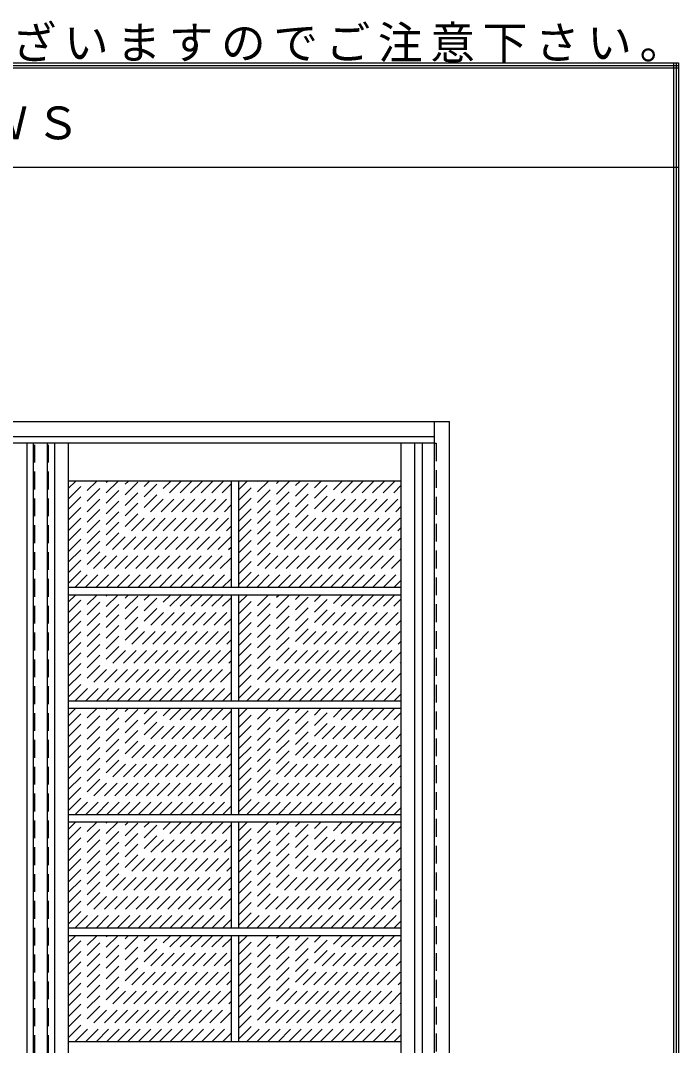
# Model space of a CAD drawing. Units: millimetres, scale not verified. Extents: x -6000 to 5700, y -4307 to 4260.
# Drawn here: x 4376 to 5700, y 2198 to 4260 of the extents above; entities that cross this region are included whole.
import ezdxf

# ---------------------------------------------------------------- set-up
doc = ezdxf.new("R2010")
doc.units = ezdxf.units.MM
doc.header["$LTSCALE"] = 30
doc.linetypes.add('DASHED1', pattern=[1.8, 1.2, -0.6])
for name, color, linetype in [('0-2_扉', 4, 'DASHED1'), ('0-3_仕上げ', 3, 'Continuous'), ('0-4_枠', 3, 'Continuous'), ('0-A_文字', 7, 'Continuous'), ('0-C_ハッチ', 4, 'DASHED1'), ('F-1_枠', 6, 'Continuous')]:
    doc.layers.add(name, color=color, linetype=linetype)
doc.styles.add('ＭＳ ゴシック', font='')
doc.styles.get('ＭＳ ゴシック').set_extended_font_data('MS Gothic')

msp = doc.modelspace()

# ---------------------------------------------------------------- linework, layer by layer
at = {"layer": '0-2_扉', "color": 3, "linetype": 'Continuous'}
for p, q in [((5209, 3409.5), (3625, 3409.5)), ((4402, 1426.5), (4402, 3409.5))]:
    msp.add_line(p, q, dxfattribs=at)
at = {"layer": '0-2_扉'}
for p, q in [((4432, 1426.5), (4432, 3409.5)), ((5209, 3409.5), (5212, 3409.5))]:
    msp.add_line(p, q, dxfattribs=at)
msp.add_lwpolyline([(5212, 3409.5), (5212, 1426.5), (5209, 1426.5)], dxfattribs=at)
at = {"layer": '0-3_仕上げ'}
for p, q in [((4389.5, 1426.5), (4389.5, 3409.5)), ((4429.5, 3409.5), (4429.5, 1426.5)), ((4444.5, 3409.5), (4444.5, 1426.5)), ((5169.5, 1426.5), (5169.5, 3409.5)), ((5184.5, 1426.5), (5184.5, 3409.5)), ((4799.5, 3333.5), (4799.5, 3119)), ((4814.5, 3333.5), (4814.5, 3119)), ((5142, 3119), (4472, 3119)), ((5142, 3104), (4472, 3104)), ((4799.5, 3104), (4799.5, 2890.5)), ((4814.5, 3104), (4814.5, 2890.5)), ((5142, 2890.5), (4472, 2890.5)), ((5142, 2875.5), (4472, 2875.5)), ((4799.5, 2875.5), (4799.5, 2662)), ((4814.5, 2875.5), (4814.5, 2662)), ((5142, 2662), (4472, 2662)), ((5142, 2647), (4472, 2647)), ((4799.5, 2647), (4799.5, 2433.5)), ((4814.5, 2647), (4814.5, 2433.5)), ((5142, 2433.5), (4472, 2433.5)), ((5142, 2418.5), (4472, 2418.5)), ((4799.5, 2418.5), (4799.5, 2205)), ((4814.5, 2418.5), (4814.5, 2205)), ((5142, 2205), (4472, 2205))]:
    msp.add_line(p, q, dxfattribs=at)
at = {"layer": '0-3_仕上げ', "color": 7}
for p, q in [((4472, 3409.5), (4472, 1426.5)), ((5142, 1426.5), (5142, 3409.5)), ((5142, 3333.5), (4472, 3333.5))]:
    msp.add_line(p, q, dxfattribs=at)
at = {"layer": '0-4_枠'}
for p, q in [((3595, 3453), (5239, 3453)), ((5209, 1427.04), (5209, 3453)), ((5239, 1418), (5239, 3453)), ((3625, 3423), (5209, 3423))]:
    msp.add_line(p, q, dxfattribs=at)
at = {"layer": '0-C_ハッチ'}
for p, q in [((4404.5, 1426.5), (4404.5, 3409.5)), ((4472, 3318.35), (4487.15, 3333.5)), ((4472, 3127.43), (4678.07, 3333.5)), ((4472, 3148.64), (4656.86, 3333.5)), ((4472, 3169.85), (4635.65, 3333.5)), ((4472, 3191.07), (4614.43, 3333.5)), ((4472, 3212.28), (4593.22, 3333.5)), ((4472, 3233.49), (4572.01, 3333.5)), ((4472, 3254.71), (4550.79, 3333.5)), ((4472, 3275.92), (4529.58, 3333.5)), ((4472, 3297.13), (4508.37, 3333.5)), ((4484.79, 3119), (4699.29, 3333.5)), ((4506, 3119), (4720.5, 3333.5)), ((4527.21, 3119), (4741.71, 3333.5)), ((4548.43, 3119), (4762.93, 3333.5)), ((4569.64, 3119), (4784.14, 3333.5)), ((4590.85, 3119), (4799.5, 3327.65)), ((4814.5, 3124.85), (5023.15, 3333.5)), ((4814.5, 3146.07), (5001.93, 3333.5)), ((4814.5, 3167.28), (4980.72, 3333.5)), ((4814.5, 3188.49), (4959.51, 3333.5)), ((4814.5, 3209.71), (4938.29, 3333.5)), ((4814.5, 3230.92), (4917.08, 3333.5)), ((4814.5, 3252.13), (4895.87, 3333.5)), ((4814.5, 3273.35), (4874.65, 3333.5)), ((4814.5, 3294.56), (4853.44, 3333.5)), ((4814.5, 3315.77), (4832.23, 3333.5)), ((4829.86, 3119), (5044.36, 3333.5)), ((4851.07, 3119), (5065.57, 3333.5)), ((4872.29, 3119), (5086.79, 3333.5)), ((4893.5, 3119), (5108, 3333.5)), ((4914.71, 3119), (5129.21, 3333.5)), ((4935.93, 3119), (5142, 3325.07)), ((4612.07, 3119), (4799.5, 3306.43)), ((4957.14, 3119), (5142, 3303.86)), ((4633.28, 3119), (4799.5, 3285.22)), ((4978.35, 3119), (5142, 3282.65)), ((4654.49, 3119), (4799.5, 3264.01)), ((4999.57, 3119), (5142, 3261.43)), ((4675.7, 3119), (4799.5, 3242.79)), ((5020.78, 3119), (5142, 3240.22)), ((4696.92, 3119), (4799.5, 3221.58)), ((5041.99, 3119), (5142, 3219.01)), ((4718.13, 3119), (4799.5, 3200.37)), ((5063.2, 3119), (5142, 3197.79)), ((4739.34, 3119), (4799.5, 3179.15)), ((4760.56, 3119), (4799.5, 3157.94)), ((5084.42, 3119), (5142, 3176.58)), ((4781.77, 3119), (4799.5, 3136.73)), ((5105.63, 3119), (5142, 3155.37)), ((5126.84, 3119), (5142, 3134.15)), ((4472, 2898.43), (4677.57, 3104)), ((4472, 2919.64), (4656.36, 3104)), ((4472, 2940.85), (4635.15, 3104)), ((4472, 2962.07), (4613.93, 3104)), ((4472, 2983.28), (4592.72, 3104)), ((4472, 3004.49), (4571.51, 3104)), ((4472, 3025.71), (4550.29, 3104)), ((4472, 3046.92), (4529.08, 3104)), ((4472, 3068.13), (4507.87, 3104)), ((4472, 3089.35), (4486.65, 3104)), ((4485.29, 2890.5), (4698.79, 3104)), ((4506.5, 2890.5), (4720, 3104)), ((4527.71, 2890.5), (4741.21, 3104)), ((4548.93, 2890.5), (4762.43, 3104)), ((4570.14, 2890.5), (4783.64, 3104)), ((4591.35, 2890.5), (4799.5, 3098.65)), ((4814.5, 2895.85), (5022.65, 3104)), ((4814.5, 2917.07), (5001.43, 3104)), ((4814.5, 2938.28), (4980.22, 3104)), ((4814.5, 2959.49), (4959.01, 3104)), ((4814.5, 2980.71), (4937.79, 3104)), ((4814.5, 3001.92), (4916.58, 3104)), ((4814.5, 3023.13), (4895.37, 3104)), ((4814.5, 3044.35), (4874.15, 3104)), ((4814.5, 3065.56), (4852.94, 3104)), ((4814.5, 3086.77), (4831.73, 3104)), ((4830.36, 2890.5), (5043.86, 3104)), ((4851.57, 2890.5), (5065.07, 3104)), ((4872.79, 2890.5), (5086.29, 3104)), ((4894, 2890.5), (5107.5, 3104)), ((4915.21, 2890.5), (5128.71, 3104)), ((4936.43, 2890.5), (5142, 3096.07)), ((4612.57, 2890.5), (4799.5, 3077.43)), ((4957.64, 2890.5), (5142, 3074.86)), ((4633.78, 2890.5), (4799.5, 3056.22)), ((4978.85, 2890.5), (5142, 3053.65)), ((4654.99, 2890.5), (4799.5, 3035.01)), ((5000.07, 2890.5), (5142, 3032.43)), ((4676.2, 2890.5), (4799.5, 3013.79)), ((4697.42, 2890.5), (4799.5, 2992.58)), ((5021.28, 2890.5), (5142, 3011.22)), ((4718.63, 2890.5), (4799.5, 2971.37)), ((5042.49, 2890.5), (5142, 2990.01)), ((4739.84, 2890.5), (4799.5, 2950.15)), ((5063.7, 2890.5), (5142, 2968.79)), ((5084.92, 2890.5), (5142, 2947.58)), ((4761.06, 2890.5), (4799.5, 2928.94)), ((5106.13, 2890.5), (5142, 2926.37)), ((4782.27, 2890.5), (4799.5, 2907.73)), ((5127.34, 2890.5), (5142, 2905.15)), ((4472, 2669.93), (4677.57, 2875.5)), ((4472, 2691.14), (4656.36, 2875.5)), ((4472, 2712.35), (4635.15, 2875.5)), ((4472, 2733.57), (4613.93, 2875.5)), ((4472, 2754.78), (4592.72, 2875.5)), ((4472, 2775.99), (4571.51, 2875.5)), ((4472, 2797.21), (4550.29, 2875.5)), ((4472, 2818.42), (4529.08, 2875.5)), ((4472, 2839.63), (4507.87, 2875.5)), ((4472, 2860.85), (4486.65, 2875.5)), ((4485.29, 2662), (4698.79, 2875.5)), ((4506.5, 2662), (4720, 2875.5)), ((4527.71, 2662), (4741.21, 2875.5)), ((4548.93, 2662), (4762.43, 2875.5)), ((4570.14, 2662), (4783.64, 2875.5)), ((4591.35, 2662), (4799.5, 2870.15)), ((4814.5, 2667.35), (5022.65, 2875.5)), ((4814.5, 2688.57), (5001.43, 2875.5)), ((4814.5, 2709.78), (4980.22, 2875.5)), ((4814.5, 2730.99), (4959.01, 2875.5)), ((4814.5, 2752.21), (4937.79, 2875.5)), ((4814.5, 2773.42), (4916.58, 2875.5)), ((4814.5, 2794.63), (4895.37, 2875.5)), ((4814.5, 2815.85), (4874.15, 2875.5)), ((4814.5, 2837.06), (4852.94, 2875.5)), ((4814.5, 2858.27), (4831.73, 2875.5)), ((4830.36, 2662), (5043.86, 2875.5)), ((4851.57, 2662), (5065.07, 2875.5)), ((4872.79, 2662), (5086.29, 2875.5)), ((4894, 2662), (5107.5, 2875.5)), ((4915.21, 2662), (5128.71, 2875.5)), ((4936.43, 2662), (5142, 2867.57)), ((4612.57, 2662), (4799.5, 2848.93)), ((4633.78, 2662), (4799.5, 2827.72)), ((4957.64, 2662), (5142, 2846.36)), ((4654.99, 2662), (4799.5, 2806.51)), ((4978.85, 2662), (5142, 2825.15)), ((4676.2, 2662), (4799.5, 2785.29)), ((5000.07, 2662), (5142, 2803.93)), ((4697.42, 2662), (4799.5, 2764.08)), ((5021.28, 2662), (5142, 2782.72)), ((5042.49, 2662), (5142, 2761.51)), ((4718.63, 2662), (4799.5, 2742.87)), ((5063.7, 2662), (5142, 2740.29)), ((4739.84, 2662), (4799.5, 2721.65)), ((5084.92, 2662), (5142, 2719.08)), ((4761.06, 2662), (4799.5, 2700.44)), ((5106.13, 2662), (5142, 2697.87)), ((4782.27, 2662), (4799.5, 2679.23)), ((5127.34, 2662), (5142, 2676.65)), ((4472, 2441.43), (4677.57, 2647)), ((4472, 2462.64), (4656.36, 2647)), ((4472, 2483.85), (4635.15, 2647)), ((4472, 2505.07), (4613.93, 2647)), ((4472, 2526.28), (4592.72, 2647)), ((4472, 2547.49), (4571.51, 2647)), ((4472, 2568.71), (4550.29, 2647)), ((4472, 2589.92), (4529.08, 2647)), ((4472, 2611.13), (4507.87, 2647)), ((4472, 2632.35), (4486.65, 2647)), ((4485.29, 2433.5), (4698.79, 2647)), ((4506.5, 2433.5), (4720, 2647)), ((4527.71, 2433.5), (4741.21, 2647)), ((4548.93, 2433.5), (4762.43, 2647)), ((4570.14, 2433.5), (4783.64, 2647)), ((4591.35, 2433.5), (4799.5, 2641.65)), ((4814.5, 2438.85), (5022.65, 2647)), ((4814.5, 2460.07), (5001.43, 2647)), ((4814.5, 2481.28), (4980.22, 2647)), ((4814.5, 2502.49), (4959.01, 2647)), ((4814.5, 2523.71), (4937.79, 2647)), ((4814.5, 2544.92), (4916.58, 2647)), ((4814.5, 2566.13), (4895.37, 2647)), ((4814.5, 2587.35), (4874.15, 2647)), ((4814.5, 2608.56), (4852.94, 2647)), ((4814.5, 2629.77), (4831.73, 2647)), ((4830.36, 2433.5), (5043.86, 2647)), ((4851.57, 2433.5), (5065.07, 2647)), ((4872.79, 2433.5), (5086.29, 2647)), ((4894, 2433.5), (5107.5, 2647)), ((4915.21, 2433.5), (5128.71, 2647)), ((4612.57, 2433.5), (4799.5, 2620.43)), ((4936.43, 2433.5), (5142, 2639.07)), ((4633.78, 2433.5), (4799.5, 2599.22)), ((4957.64, 2433.5), (5142, 2617.86)), ((4978.85, 2433.5), (5142, 2596.65)), ((4654.99, 2433.5), (4799.5, 2578.01)), ((5000.07, 2433.5), (5142, 2575.43)), ((4676.2, 2433.5), (4799.5, 2556.79)), ((5021.28, 2433.5), (5142, 2554.22)), ((4697.42, 2433.5), (4799.5, 2535.58)), ((5042.49, 2433.5), (5142, 2533.01)), ((4718.63, 2433.5), (4799.5, 2514.37)), ((5063.7, 2433.5), (5142, 2511.79)), ((4739.84, 2433.5), (4799.5, 2493.15)), ((5084.92, 2433.5), (5142, 2490.58)), ((4761.06, 2433.5), (4799.5, 2471.94)), ((5106.13, 2433.5), (5142, 2469.37)), ((4782.27, 2433.5), (4799.5, 2450.73)), ((5127.34, 2433.5), (5142, 2448.15)), ((4472, 2212.93), (4677.57, 2418.5)), ((4472, 2234.14), (4656.36, 2418.5)), ((4472, 2255.35), (4635.15, 2418.5)), ((4472, 2276.57), (4613.93, 2418.5)), ((4472, 2297.78), (4592.72, 2418.5)), ((4472, 2318.99), (4571.51, 2418.5)), ((4472, 2340.21), (4550.29, 2418.5)), ((4472, 2361.42), (4529.08, 2418.5)), ((4472, 2382.63), (4507.87, 2418.5)), ((4472, 2403.85), (4486.65, 2418.5)), ((4485.29, 2205), (4698.79, 2418.5)), ((4506.5, 2205), (4720, 2418.5)), ((4527.71, 2205), (4741.21, 2418.5)), ((4548.93, 2205), (4762.43, 2418.5)), ((4570.14, 2205), (4783.64, 2418.5)), ((4814.5, 2210.35), (5022.65, 2418.5)), ((4814.5, 2231.57), (5001.43, 2418.5)), ((4814.5, 2252.78), (4980.22, 2418.5)), ((4814.5, 2273.99), (4959.01, 2418.5)), ((4814.5, 2295.21), (4937.79, 2418.5)), ((4814.5, 2316.42), (4916.58, 2418.5)), ((4814.5, 2337.63), (4895.37, 2418.5)), ((4814.5, 2358.85), (4874.15, 2418.5)), ((4814.5, 2380.06), (4852.94, 2418.5)), ((4814.5, 2401.27), (4831.73, 2418.5)), ((4830.36, 2205), (5043.86, 2418.5)), ((4851.57, 2205), (5065.07, 2418.5)), ((4872.79, 2205), (5086.29, 2418.5)), ((4894, 2205), (5107.5, 2418.5)), ((4915.21, 2205), (5128.71, 2418.5)), ((4591.35, 2205), (4799.5, 2413.15)), ((4936.43, 2205), (5142, 2410.57)), ((4612.57, 2205), (4799.5, 2391.93)), ((4957.64, 2205), (5142, 2389.36)), ((4633.78, 2205), (4799.5, 2370.72)), ((4978.85, 2205), (5142, 2368.15)), ((4654.99, 2205), (4799.5, 2349.51)), ((5000.07, 2205), (5142, 2346.93)), ((4676.2, 2205), (4799.5, 2328.29)), ((5021.28, 2205), (5142, 2325.72)), ((4697.42, 2205), (4799.5, 2307.08)), ((5042.49, 2205), (5142, 2304.51)), ((4718.63, 2205), (4799.5, 2285.87)), ((5063.7, 2205), (5142, 2283.29)), ((4739.84, 2205), (4799.5, 2264.65)), ((5084.92, 2205), (5142, 2262.08)), ((4761.06, 2205), (4799.5, 2243.44)), ((5106.13, 2205), (5142, 2240.87)), ((4782.27, 2205), (4799.5, 2222.23)), ((5127.34, 2205), (5142, 2219.65))]:
    msp.add_line(p, q, dxfattribs=at)
at = {"layer": 'F-1_枠'}
for p, q in [((-6000, 4175), (5700, 4175)), ((-6000, 4170), (5700, 4170)), ((5690, 4175), (5690, -4205)), ((5695, 4175), (5695, -4205)), ((5700, 4175), (5700, -4205)), ((-6000, 4165), (5700, 4165)), ((-6000, 3965), (5700, 3965))]:
    msp.add_line(p, q, dxfattribs=at)

# ---------------------------------------------------------------- texts
at = {"layer": '0-A_文字', "char_height": 65.98, "attachment_point": 7, "style": 'ＭＳ ゴシック'}
for s, insert in [('\\T1.17;※本図は意匠確認用です。\u3000表記の簡略化している部位がございますのでご注意下さい。', (1515, 4175)), ('\\T1.17;Ｎ－ＷＳ', (4090, 4020))]:
    msp.add_mtext(s, dxfattribs=dict(at, insert=insert))

doc.saveas('drawing.dxf')
